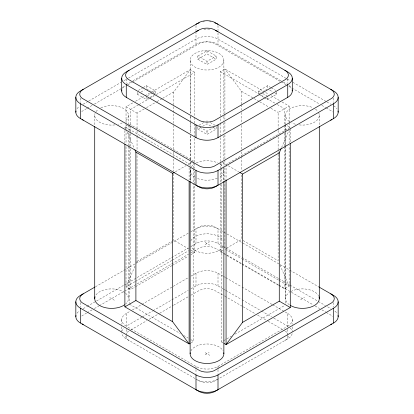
<?xml version="1.0" encoding="UTF-8"?>
<svg xmlns="http://www.w3.org/2000/svg" width="414" height="414" viewBox="0 0 414 414"><rect width="100%" height="100%" fill="white"/><g stroke="black" fill="none" stroke-linecap="round" stroke-linejoin="round"><path stroke-width="0.31" stroke-dasharray="2.07 1.55" d="M135 266.155L126.037 286.85L130.622 289.5L135.093 286.923M136.532 262.611L137.044 261.425L137.044 153.739M281.577 147.529L288.998 130.384M162.624 98.346L173.745 91.929L190.259 69.681L194.844 72.326L194.844 116.867M128.744 331.133L128.019 331.614A11.67 6.738 0 0 0 126.493 333.135M284.894 340.536L285.981 339.816A11.67 6.738 0 0 0 288.392 335.713M83.183 104.219L88.213 101.316M88.772 100.995L121.157 82.293M123.952 80.683L127.859 78.427M128.418 78.101L195.993 39.092A15.572 8.989 0 0 1 218.007 39.092L286.7 78.748M126.265 84.642L130.726 82.065M132.961 80.777L195.993 44.386A15.572 8.989 0 0 1 218.007 44.386L281.039 80.777M86.583 108.613L82.143 111.262A11.67 6.738 0 0 0 81.299 111.997M87.137 108.292L92.156 105.394M94.387 104.105L121.152 88.653M121.706 88.332L125.054 86.402M127.843 84.792L131.745 82.536M132.304 82.215L199.895 43.279A11.67 6.738 0 0 1 214.105 43.279L280.583 81.574M138.354 90.376L142.67 87.882M143.213 87.571L146.447 85.703L155.623 90.997L155.623 94.175L153.465 92.933M197.825 56.04L207 50.741L216.175 56.04L216.175 59.218L207 64.517L197.825 59.218L197.825 56.04L207 61.334L216.175 56.04M137.272 92.27L137.272 94.175L138.892 93.243M141.05 91.996L144.289 90.128M197.825 59.218L207 53.918L216.175 59.218M126.037 122.896L126.037 106.755L133.298 102.568M135.528 101.275L144.465 96.115M145.024 95.794L149.49 93.217M151.726 91.929L190.259 69.681L190.259 113.576M147.529 95.67L152.383 92.865M152.926 92.555L155.623 90.997M137.272 94.175L146.447 99.474L149.687 97.606M150.225 97.29L155.084 94.49M138.442 104.892L130.622 109.405L130.622 125.545M139 104.571L149.05 98.765M149.609 98.444L154.08 95.867M156.311 94.573L194.844 72.326M137.044 128.588L137.044 113.115L145.94 107.976M146.499 107.656L156.508 101.88M157.061 101.559L162.065 98.667M127.44 125.282L124.888 126.751L124.888 128.045M220.326 116.194L220.326 71.653L224.911 69.003L263.444 91.251M198.906 125.333L203.76 122.528M260.535 92.933L258.377 94.175L258.377 90.997L267.553 85.703L270.787 87.571M197.825 126.591L197.825 129.137L200.526 127.579M202.684 126.332L207 123.838L211.316 126.332M262.693 91.685L267.009 89.191M199.983 127.201L207 131.254L214.017 127.201M197.825 129.137L207 134.431L216.175 129.137L216.175 125.959M264.313 97.606L267.553 99.474L276.728 94.175L276.728 90.997M175.35 171.774L185.808 165.735M188.008 164.467L192.676 161.77M278.125 129.851L278.125 112.437L289.132 106.082L280.754 101.244M222.489 162.443L226.06 164.503L290.281 127.429L285.691 124.78L285.691 130.586M137.044 261.425L173.745 240.239L188.608 248.819M95.474 286.752L188.618 232.973M190.849 231.69L199.895 226.551A11.67 6.738 0 0 1 214.105 226.551L319.054 287.057M83.193 308.673L86.552 306.733M87.111 306.412L124.076 285.07M124.635 284.744L188.153 248.074M190.952 246.459L195.993 243.551A15.572 8.989 0 0 1 218.007 243.551L223.032 246.449M134.974 281.691L126.037 286.85L126.037 146.132M135.528 281.37L171.831 260.411M172.39 260.09L188.582 250.739M86.593 313.067L82.143 315.722A11.67 6.738 0 0 0 81.299 316.456M87.152 312.746L92.182 309.838M94.423 308.544L98.894 305.962M99.453 305.641L124.065 291.43M124.624 291.109L188.634 254.155M190.859 252.866L199.895 247.738A11.67 6.738 0 0 1 214.105 247.738L223.151 252.876M205.189 244.596L209.142 242.314M135.652 286.597L171.95 265.643M172.509 265.317L188.142 256.292M190.937 254.677L194.844 252.421L194.844 184.644M220.326 183.971L220.326 251.748L223.891 249.689M226.561 248.146L241.424 239.566L241.424 174.434M272.676 304.771L287.735 313.465L287.735 326.18L218.007 366.437A15.572 8.989 0 0 1 195.993 366.437L126.265 326.18L126.265 313.465L130.172 311.214M132.402 309.926L141.324 304.771M141.883 304.45L188.184 277.722M190.973 276.112L195.993 273.214A15.572 8.989 0 0 1 218.007 273.214L223.027 276.112M141.883 317.16L126.265 326.18A15.572 8.989 0 0 1 126.265 313.465M142.442 316.839L152.481 311.043M153.04 310.723L188.184 290.431M190.973 288.822L195.993 285.924A15.572 8.989 0 0 1 218.007 285.924L223.027 288.822M130.777 329.932L146.913 320.617M149.138 319.334L159.152 313.548M159.706 313.227L173.062 305.522M173.616 305.196L188.639 296.527M190.864 295.239L199.895 290.116A11.67 6.738 0 0 1 214.105 290.116L224.248 295.881M191.149 342.745L193.695 341.276L193.695 183.775M278.958 285.598L284.547 288.827L289.132 286.177L289.132 145.459M221.474 184.447L221.474 341.948L223.146 340.981M223.705 340.66L231.524 336.147M234.873 334.212L284.578 305.516M205.163 354.782L209.122 352.5M300.6 299.684L304.554 297.402M292.16 333.71A15.572 8.989 0 0 1 287.735 338.89L214.105 381.315A11.67 6.738 0 0 1 199.895 381.315L126.265 338.89A15.572 8.989 0 0 1 121.706 332.535M287.254 79.069L290.048 80.683M292.843 82.293L326.346 101.637M326.905 101.963L330.817 104.219M283.274 82.065L286.617 84.001M281.142 81.894L286.157 84.792M288.946 86.402L291.177 87.69M291.735 88.011L319.613 104.105M321.844 105.394L325.746 107.645M326.304 107.971L331.857 111.262A11.67 6.738 0 0 1 332.701 111.997M271.33 87.882L275.646 90.376M269.711 90.128L272.95 91.996M275.108 93.243L276.728 94.175M265.679 92.539L268.469 94.154M271.263 95.763L280.195 100.923M258.377 90.997L262.155 93.181M262.693 93.492L267.553 96.296L267.553 99.474M220.326 71.653L258.859 93.9M261.089 95.189L264.442 97.124M266.673 98.413L275.051 103.252M277.287 104.54L284.547 108.732L284.547 124.868M258.916 94.49L263.775 97.29M224.911 113.545L224.911 69.003L241.424 91.251L253.658 98.315M254.212 98.635L259.216 101.523M259.775 101.844L268.67 106.983M270.896 108.266L278.125 112.437M210.24 122.528L215.094 125.333M146.447 88.881L151.307 91.685M213.474 127.579L216.175 129.137M126.037 106.755L137.044 113.115M228.259 165.776L238.718 171.815M129.478 124.102L193.695 161.181M243.096 240.529L278.125 260.753L278.125 154.355M223.591 246.77L225.263 247.738M225.821 248.058L241.445 257.078M242.004 257.399L278.27 278.343M278.829 278.663L289.433 284.785M289.986 285.106L317.786 301.154M318.335 301.47L325.425 305.563M327.609 306.826L330.879 308.715M225.47 249.419L241.662 258.771M242.221 259.092L278.524 280.05M279.083 280.371L289.132 286.177L279.916 264.893M205.189 242.48L209.774 245.124M223.71 253.197L241.553 263.501M242.112 263.821L278.353 284.744M278.912 285.065L312.922 304.704M315.152 305.993L319.613 308.565M321.844 309.853L325.746 312.109M326.304 312.43L331.857 315.722A11.67 6.738 0 0 1 332.701 316.456M220.326 251.748L223.115 253.358M223.674 253.684L241.543 263.997M242.102 264.323L278.405 285.277M190.766 250.066L194.844 252.421M223.586 276.433L225.263 277.401M225.816 277.722L241.44 286.736M241.993 287.057L272.117 304.45M223.586 289.143L225.263 290.111M225.816 290.431L241.44 299.451M241.993 299.772L260.96 310.723M261.519 311.043L271.558 316.839M273.789 318.128L287.735 326.18A15.572 8.989 0 0 1 289.075 327.065M224.807 296.201L242.609 306.484M243.163 306.805L255.407 313.869M257.632 315.157L267.646 320.938M268.2 321.259L284.335 330.574M221.474 341.948L223.001 342.833M129.478 304.197L180.297 333.539M183.645 335.469L188.111 338.052M190.906 339.661L193.695 341.276M109.751 297.578L114.336 300.222M205.163 352.661L209.753 355.31M285.256 331.133L285.981 331.614A11.67 6.738 0 0 1 287.999 333.969M129.106 340.536L128.019 339.816A11.67 6.738 0 0 1 125.706 334.833M125.913 129.116L124.888 126.751L189.11 163.83L189.11 165.119M127.191 132.071L134.364 148.631M333.606 98.092L333.606 102.605M333.606 302.551L333.606 307.064M319.303 115.351L319.303 125.675M292.294 319.825L292.294 324.271M292.294 326.817L292.294 331.262M290.281 128.718L290.281 142.918M289.132 106.082L289.132 122.218M289.132 122.865L289.132 128.029M289.132 130.612L289.132 142.877M287.735 78.924L287.735 83.369M287.735 329.358L287.735 334.445M287.735 335.076L287.735 338.89M285.691 131.233L285.691 144.791M285.691 145.433L285.691 304.228M285.567 115.351L285.567 124.386M285.567 125.033L285.567 130.193M285.567 132.775L285.567 145.681M285.567 146.328L285.567 298.623M284.547 125.514L284.547 130.679M284.547 133.261L284.547 146.168M284.547 146.815L284.547 288.827M278.125 130.493L278.125 134.364M278.125 136.941L278.125 151.131M278.125 151.772L278.125 153.708M267.553 85.703L267.553 88.244M241.424 91.251L241.424 104.147M241.424 104.794L241.424 109.953M241.424 112.53L241.424 122.849M241.424 125.426L241.424 149.288M241.424 151.866L241.424 155.736M241.424 156.378L241.424 170.568M226.06 164.503L226.06 179.35M224.911 114.192L224.911 119.356M224.911 121.933L224.911 132.263M224.911 134.845L224.911 165.186M224.911 167.768L224.911 180.028M224.911 180.675L224.911 249.099M223.886 60.263A16.865 9.739 0 0 1 198.585 68.698A16.865 9.739 0 0 1 198.585 51.833A16.865 9.739 0 0 1 223.886 60.263L223.886 113.829M223.886 116.406L223.886 120.283M223.886 122.86L223.886 133.189M223.886 135.766L223.886 159.644M223.886 162.226L223.886 166.097M223.886 166.744L223.886 180.297M223.865 170.449L223.865 180.778M221.474 163.794L221.474 167.665M221.474 168.312L221.474 181.865M220.326 118.777L220.326 122.647M220.326 123.294L220.326 162.024M220.326 162.666L220.326 168.477M220.326 169.124L220.326 183.324M218.007 25.549L218.007 30.708M218.007 32.944L218.007 44.386M218.007 243.551L218.007 228.719A15.572 8.989 0 0 0 195.993 228.719L195.993 243.551M218.007 273.214L218.007 285.924M218.007 366.437L218.007 368.977M218.007 369.614L218.007 373.428M207 50.741L207 53.918M207 61.334L207 64.517M207 120.66L207 123.838M207 131.254L207 134.431M195.993 25.549L195.993 30.708M195.993 31.676L195.993 44.386M195.993 273.214L195.993 285.924M195.993 366.437L195.993 368.977M195.993 369.614L195.993 373.428M194.844 117.514L194.844 123.32M194.844 123.967L194.844 162.697M194.844 163.344L194.844 168.508M194.844 171.091L194.844 183.997M193.695 162.474L193.695 168.281M193.695 168.928L193.695 183.128M190.259 116.158L190.259 120.676M190.259 121.318L190.259 132.941M190.259 135.523L190.259 159.406M190.259 161.988L190.259 165.859M190.259 168.441L190.259 180.706M190.155 60.263L190.155 113.829M190.155 116.406L190.155 120.283M190.155 122.86L190.155 133.189M190.155 135.766L190.155 159.644M190.155 162.226L190.155 166.097M190.155 166.744L190.155 180.297M190.135 170.449L190.135 180.778M189.11 167.701L189.11 179.966M173.745 91.929L173.745 106.113M173.745 106.76L173.745 124.811M173.745 125.458L173.745 151.25M173.745 151.897L173.745 171.241M173.745 173.823L173.745 240.239M146.447 85.703L146.447 88.244M146.447 96.296L146.447 99.474M137.044 131.171L137.044 135.683M137.044 136.33L137.044 149.868M130.622 126.187L130.622 146.199M130.622 148.781L130.622 289.5M129.478 125.395L129.478 131.202M129.478 133.784L129.478 146.049M129.478 146.696L129.478 303.55M128.454 115.366L128.454 124.397M128.454 125.044L128.454 130.208M128.454 132.785L128.454 145.692M128.454 146.339L128.454 298.634M126.265 78.924L126.265 83.369M126.265 329.358L126.265 334.445M126.265 335.076L126.265 338.89M126.037 123.543L126.037 128.702M126.037 129.349L126.037 143.549M124.888 130.627L124.888 142.892M121.706 319.825L121.706 324.271M121.706 326.817L121.706 331.262M94.718 115.366L94.718 125.69M80.394 98.092L80.394 102.605M80.394 302.551L80.394 307.064M125.613 293.226A16.865 9.739 0 0 1 125.613 304.047M96.001 294.908A16.865 9.739 0 0 1 124.624 292.46M100.887 107.837A16.865 9.739 0 0 1 123.512 108.478A16.865 9.739 0 0 1 124.624 121.54M122.285 122.891A16.865 9.739 0 0 1 118.549 124.236M114.875 124.914A16.865 9.739 0 0 1 95.044 113.462M96.001 111.635A16.865 9.739 0 0 1 98.548 109.187M287.735 313.465A15.572 8.989 0 0 1 287.735 326.18M290.209 328.043A15.572 8.989 0 0 1 292.16 331.36M121.84 331.36A15.572 8.989 0 0 1 123.791 328.043M217.521 379.421A15.572 8.989 0 0 1 195.993 379.146M77.02 313.207A15.572 8.989 0 0 1 79.048 311.173M334.952 311.173A15.572 8.989 0 0 1 336.98 313.207M190.859 350.896A16.865 9.739 0 0 1 207 343.982A16.865 9.739 0 0 1 223.141 350.896M223.544 168.55A16.865 9.739 0 0 1 218.928 177.337M217.267 178.175A16.865 9.739 0 0 1 196.733 178.175M195.072 177.337A16.865 9.739 0 0 1 190.456 168.55M191.418 166.723A16.865 9.739 0 0 1 193.964 164.275M196.298 162.925A16.865 9.739 0 0 1 217.702 162.925M220.036 164.275A16.865 9.739 0 0 1 222.582 166.723M223.162 246.366A16.865 9.739 0 0 1 207.021 253.275A16.865 9.739 0 0 1 190.88 246.366M190.88 240.71A16.865 9.739 0 0 1 207.021 233.801A16.865 9.739 0 0 1 223.162 240.71M122.891 87.561A15.572 8.989 0 0 1 124.924 85.527M289.075 85.527A15.572 8.989 0 0 1 291.109 87.561M203.962 29.213A15.572 8.989 0 0 1 210.038 29.213M202.969 21.932A15.572 8.989 0 0 1 204.464 21.745M209.536 21.745A15.572 8.989 0 0 1 211.031 21.932M77.02 108.747A15.572 8.989 0 0 1 79.048 106.714M333.606 105.829A15.572 8.989 0 0 1 336.98 108.747M289.396 304.802A16.865 9.739 0 0 1 289.396 292.444M290.902 291.518A16.865 9.739 0 0 1 318.578 295.798M318.578 112.525A16.865 9.739 0 0 1 299.146 124.904M295.472 124.221A16.865 9.739 0 0 1 291.735 122.88M289.396 121.53A16.865 9.739 0 0 1 290.509 108.468A16.865 9.739 0 0 1 313.134 107.826M315.473 109.172A16.865 9.739 0 0 1 318.019 111.625"/><path stroke-width="0.62" d="M224.021 343.423L226.06 344.598L290.281 307.519L279.269 301.164L279.269 152.854L281.065 148.714M279.269 301.164L242.573 322.351L226.06 344.598L226.06 179.997M83.235 89.357L82.143 90.076A11.67 6.738 0 0 0 82.143 98.278L199.895 166.262A11.67 6.738 0 0 0 214.105 166.262L331.857 98.278A11.67 6.738 0 0 0 331.857 90.076L330.765 89.357M129.106 70.287L128.019 71.006A11.67 6.738 0 0 0 128.019 79.209L199.895 120.707A11.67 6.738 0 0 0 214.105 120.707L285.981 79.209A11.67 6.738 0 0 0 285.981 71.006L284.894 70.287M330.765 120.184L331.857 119.465M83.235 293.816L82.143 294.535A11.67 6.738 0 0 0 82.143 302.737L199.895 370.721A11.67 6.738 0 0 0 214.105 370.721L331.857 302.737A11.67 6.738 0 0 0 331.857 294.535L330.765 293.816M330.765 324.643L331.857 323.924M126.265 84.642L195.993 124.899A15.572 8.989 0 0 0 218.007 124.899L287.735 84.642A15.572 8.989 0 0 0 287.735 71.927L214.105 29.508A11.67 6.738 0 0 0 199.895 29.508L126.265 71.927A15.572 8.989 0 0 0 126.265 84.642L126.265 97.352L195.993 137.608A15.572 8.989 0 0 0 218.007 137.608L287.735 97.352A15.572 8.989 0 0 0 292.16 89.828M190.129 343.335L189.11 343.925L172.597 321.678L172.597 173.362L174.247 172.41M80.394 103.712L195.993 170.449A15.572 8.989 0 0 0 218.007 170.449L333.606 103.712A15.572 8.989 0 0 0 333.606 90.997L214.105 22.092A11.67 6.738 0 0 0 199.895 22.092L80.394 90.997A15.572 8.989 0 0 0 80.394 103.712L80.394 118.544L199.895 187.449A11.67 6.738 0 0 0 214.105 187.449L333.606 118.544A15.572 8.989 0 0 0 338.036 111.014M239.82 172.452L242.573 174.04L279.269 152.854M94.946 287.057L80.394 295.456A15.572 8.989 0 0 0 80.394 308.171L80.394 323.003L199.895 391.908A11.67 6.738 0 0 0 214.105 391.908L333.606 323.003A15.572 8.989 0 0 0 338.036 315.473M189.11 181.26L189.11 343.925L124.888 306.846L135.901 300.492L135.901 152.176L134.876 149.811M80.394 308.171L195.993 374.908A15.572 8.989 0 0 0 218.007 374.908L333.606 308.171A15.572 8.989 0 0 0 333.606 295.456L319.054 287.057M135.901 152.176L172.597 173.362M135.901 300.492L172.597 321.678M82.143 119.465L83.235 120.184M82.143 323.924L83.235 324.643M338.166 97.357L338.166 112.184M338.166 301.816L338.166 316.643M333.606 103.712L333.606 118.544M333.606 308.171L333.606 323.003M319.303 126.322L319.303 298.623M292.294 78.287L292.294 90.997M290.281 143.565L290.281 307.519M287.735 84.642L287.735 97.352M242.573 174.04L242.573 322.351M223.865 181.42L223.865 353.722M218.007 124.899L218.007 137.608M218.007 170.449L218.007 185.281A15.572 8.989 0 0 1 195.993 185.281L195.993 170.449M218.007 374.908L218.007 389.74A15.572 8.989 0 0 1 195.993 389.74L195.993 374.908M195.993 124.899L195.993 137.608M190.135 181.42L190.135 353.722M124.888 144.181L124.888 306.846M121.706 78.287L121.706 90.997M94.718 126.332L94.718 298.634M75.834 97.357L75.834 112.184M75.834 301.816L75.834 316.643M124.624 304.813A16.865 9.739 0 0 1 104.375 307.442A16.865 9.739 0 0 1 95.044 296.734M80.394 323.003A15.572 8.989 0 0 1 75.964 315.473M223.788 352.769A16.865 9.739 0 0 1 207 363.461A16.865 9.739 0 0 1 190.212 352.769M126.265 97.352A15.572 8.989 0 0 1 121.84 89.828M195.993 31.676A15.572 8.989 0 0 1 198.637 30.45M215.363 30.45A15.572 8.989 0 0 1 218.007 31.676M195.993 24.26A15.572 8.989 0 0 1 199.217 22.832M214.783 22.832A15.572 8.989 0 0 1 218.007 24.26M80.394 118.544A15.572 8.989 0 0 1 75.964 111.014M318.977 296.724A16.865 9.739 0 0 1 310.386 307.214A16.865 9.739 0 0 1 290.509 305.511"/></g></svg>
